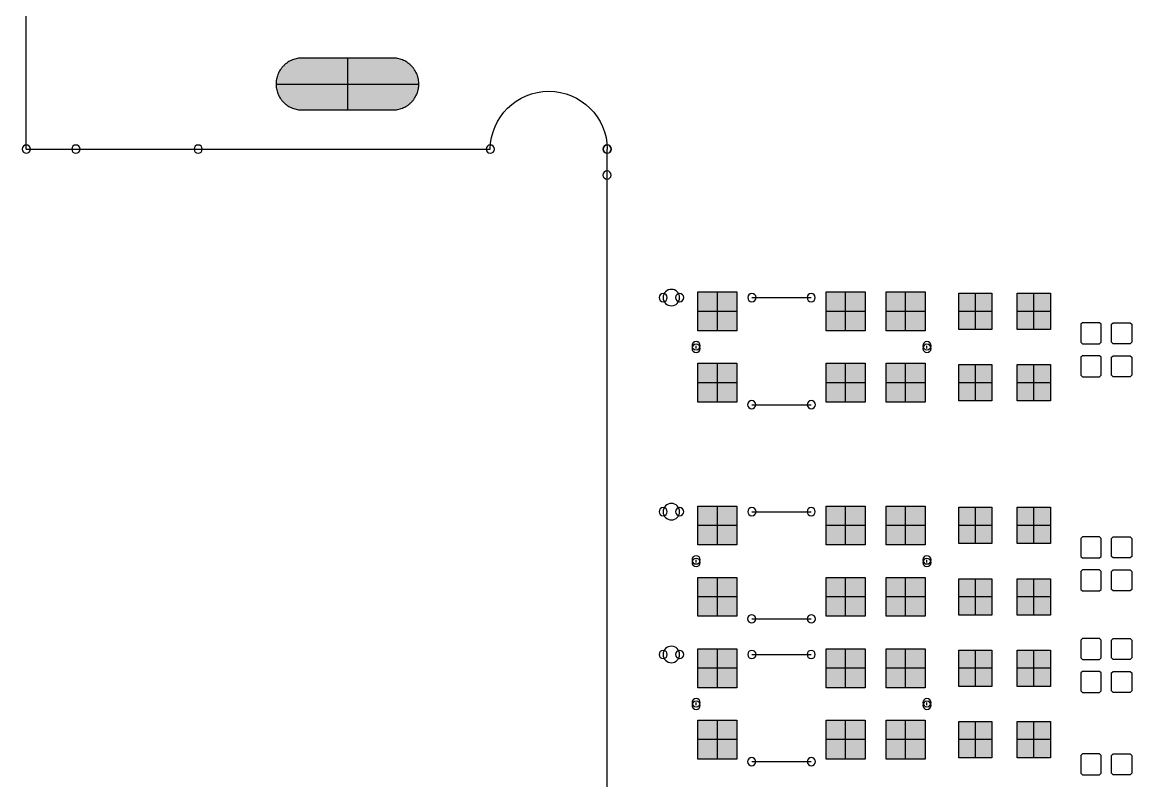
# Model space of a CAD drawing. Header units: millimetres. Extents: x -0.1 to 90.1, y -0.1 to 60.1.
# Drawn here: x -0.01 to 17.08, y 11.07 to 22.76 of the extents above; entities that cross this region are included whole.
import ezdxf

# ---------------------------------------------------------------- set-up
doc = ezdxf.new("R2010")
doc.units = ezdxf.units.MM
doc.layers.get('0').update_dxf_attribs({"color": 18, "true_color": 0x000000})
for name, color, linetype, true_color in [('Bottom Overlay', 54, 'Continuous', 0x999900), ('Bottom Paste', 16, 'Continuous', 0x7f0000), ('Mechanical 1', 6, 'Continuous', 0xff00ff), ('Pad Holes', 156, 'Continuous', 0x003f7f)]:
    doc.layers.add(name, color=color, linetype=linetype, true_color=true_color)

# ---------------------------------------------------------------- blocks, each defined once
blk = doc.blocks.new('FILTER_SMD_6P_L3_4_W1_6_SFI1206_601R201_B_205')
at = {"layer": 'Bottom Paste', "true_color": 0x7f0000}
for points in [[(-1.75, 0.85), (-1.15, 0.85), (-1.15, 0.25), (-1.75, 0.25)], [(0.225, 0.85), (0.825, 0.85), (0.825, 0.25), (0.225, 0.25)], [(1.15, 0.85), (1.75, 0.85), (1.75, 0.25), (1.15, 0.25)], [(-1.75, -0.25), (-1.15, -0.25), (-1.15, -0.85), (-1.75, -0.85)], [(0.225, -0.25), (0.825, -0.25), (0.825, -0.85), (0.225, -0.85)], [(1.15, -0.25), (1.75, -0.25), (1.75, -0.85), (1.15, -0.85)]]:
    blk.add_hatch(color=16, dxfattribs=at).paths.add_polyline_path(points, flags=0)
at = {"layer": 'Bottom Overlay'}
for points in [[(-0.919, 0.762), (-0.006, 0.762)], [(-1.778, -0.021), (-1.778, 0.02)], [(1.778, -0.021), (1.778, 0.02)], [(-0.922, -0.889), (-0.003, -0.889)]]:
    blk.add_lwpolyline(points, dxfattribs=at)
for centre, radius, start, end in [((-2.159, 0.762), 0.127, 0, 180), ((-2.286, 0.762), 0.0635, 0, 180), ((-2.286, 0.762), 0.0635, 180, 0), ((-2.159, 0.762), 0.127, 180, 0), ((-2.032, 0.762), 0.0635, 0, 180), ((-2.032, 0.762), 0.0635, 180, 0), ((-0.919, 0.762), 0.0635, 0, 180), ((-0.919, 0.762), 0.0635, 180, 0), ((-0.006, 0.762), 0.0635, 0, 180), ((-0.006, 0.762), 0.0635, 180, 0), ((-1.778, 0.02), 0.0635, 0, 180), ((-1.778, -0.021), 0.0635, 0, 180), ((-1.778, 0.02), 0.0635, 180, 0), ((1.778, 0.02), 0.0635, 0, 180), ((1.778, -0.021), 0.0635, 0, 180), ((1.778, 0.02), 0.0635, 180, 0), ((-1.778, -0.021), 0.0635, 180, 0), ((1.778, -0.021), 0.0635, 180, 0), ((-0.922, -0.889), 0.0635, 0, 180), ((-0.003, -0.889), 0.0635, 0, 180), ((-0.922, -0.889), 0.0635, 180, 0), ((-0.003, -0.889), 0.0635, 180, 0)]:
    blk.add_arc(centre, radius, start, end, dxfattribs=at)
at = {"layer": 'Bottom Paste', "color": 16, "true_color": 0x7f0000}
for p, q in [((-1.45, 0.25), (-1.45, 0.85)), ((0.525, 0.25), (0.525, 0.85)), ((1.45, 0.25), (1.45, 0.85)), ((-1.15, 0.55), (-1.75, 0.55)), ((0.825, 0.55), (0.225, 0.55)), ((1.75, 0.55), (1.15, 0.55)), ((-1.45, -0.85), (-1.45, -0.25)), ((0.525, -0.85), (0.525, -0.25)), ((1.45, -0.85), (1.45, -0.25)), ((-1.15, -0.55), (-1.75, -0.55)), ((0.825, -0.55), (0.225, -0.55)), ((1.75, -0.55), (1.15, -0.55))]:
    blk.add_line(p, q, dxfattribs=at)
for points in [[(-1.75, 0.85), (-1.45, 0.85), (-1.15, 0.85)], [(-1.75, 0.25), (-1.75, 0.55), (-1.75, 0.85)], [(-1.15, 0.85), (-1.15, 0.55), (-1.15, 0.25)], [(0.225, 0.85), (0.525, 0.85), (0.825, 0.85)], [(0.225, 0.25), (0.225, 0.55), (0.225, 0.85)], [(0.825, 0.85), (0.825, 0.55), (0.825, 0.25)], [(1.15, 0.85), (1.45, 0.85), (1.75, 0.85)], [(1.15, 0.25), (1.15, 0.55), (1.15, 0.85)], [(1.75, 0.85), (1.75, 0.55), (1.75, 0.25)], [(-1.15, 0.25), (-1.45, 0.25), (-1.75, 0.25)], [(0.825, 0.25), (0.525, 0.25), (0.225, 0.25)], [(1.75, 0.25), (1.45, 0.25), (1.15, 0.25)], [(-1.75, -0.25), (-1.45, -0.25), (-1.15, -0.25)], [(-1.75, -0.85), (-1.75, -0.55), (-1.75, -0.25)], [(-1.15, -0.25), (-1.15, -0.55), (-1.15, -0.85)], [(0.225, -0.25), (0.525, -0.25), (0.825, -0.25)], [(0.225, -0.85), (0.225, -0.55), (0.225, -0.25)], [(0.825, -0.25), (0.825, -0.55), (0.825, -0.85)], [(1.15, -0.25), (1.45, -0.25), (1.75, -0.25)], [(1.15, -0.85), (1.15, -0.55), (1.15, -0.25)], [(1.75, -0.25), (1.75, -0.55), (1.75, -0.85)], [(-1.15, -0.85), (-1.45, -0.85), (-1.75, -0.85)], [(0.825, -0.85), (0.525, -0.85), (0.225, -0.85)], [(1.75, -0.85), (1.45, -0.85), (1.15, -0.85)]]:
    blk.add_open_spline(points, degree=2, dxfattribs=at)
blk = doc.blocks.new('C0402_B_173')
at = {"layer": 'Bottom Paste', "true_color": 0x7f0000}
for points in [[(-0.195, 0.28), (-0.195, -0.28), (-0.705, -0.28), (-0.705, 0.28)], [(0.705, 0.28), (0.705, -0.28), (0.195, -0.28), (0.195, 0.28)]]:
    blk.add_hatch(color=16, dxfattribs=at).paths.add_polyline_path(points, flags=0)
at = {"layer": 'Bottom Paste', "color": 16, "true_color": 0x7f0000}
for p, q in [((-0.45, 0.28), (-0.45, -0.28)), ((0.45, 0.28), (0.45, -0.28)), ((-0.705, 0), (-0.195, 0)), ((0.195, 0), (0.705, 0))]:
    blk.add_line(p, q, dxfattribs=at)
for points in [[(-0.705, -0.28), (-0.705, 0), (-0.705, 0.28)], [(-0.705, 0.28), (-0.45, 0.28), (-0.195, 0.28)], [(-0.195, 0.28), (-0.195, 0), (-0.195, -0.28)], [(0.195, -0.28), (0.195, 0), (0.195, 0.28)], [(0.195, 0.28), (0.45, 0.28), (0.705, 0.28)], [(0.705, 0.28), (0.705, 0), (0.705, -0.28)], [(-0.195, -0.28), (-0.45, -0.28), (-0.705, -0.28)], [(0.705, -0.28), (0.45, -0.28), (0.195, -0.28)]]:
    blk.add_open_spline(points, degree=2, dxfattribs=at)
blk = doc.blocks.new('C0402_B_172')
at = {"layer": 'Bottom Paste', "true_color": 0x7f0000}
for points in [[(-0.195, 0.28), (-0.195, -0.28), (-0.705, -0.28), (-0.705, 0.28)], [(0.705, 0.28), (0.705, -0.28), (0.195, -0.28), (0.195, 0.28)]]:
    blk.add_hatch(color=16, dxfattribs=at).paths.add_polyline_path(points, flags=0)
at = {"layer": 'Bottom Paste', "color": 16, "true_color": 0x7f0000}
for p, q in [((-0.45, 0.28), (-0.45, -0.28)), ((0.45, 0.28), (0.45, -0.28)), ((-0.705, 0), (-0.195, 0)), ((0.195, 0), (0.705, 0))]:
    blk.add_line(p, q, dxfattribs=at)
for points in [[(-0.705, -0.28), (-0.705, 0), (-0.705, 0.28)], [(-0.705, 0.28), (-0.45, 0.28), (-0.195, 0.28)], [(-0.195, 0.28), (-0.195, 0), (-0.195, -0.28)], [(0.195, -0.28), (0.195, 0), (0.195, 0.28)], [(0.195, 0.28), (0.45, 0.28), (0.705, 0.28)], [(0.705, 0.28), (0.705, 0), (0.705, -0.28)], [(-0.195, -0.28), (-0.45, -0.28), (-0.705, -0.28)], [(0.705, -0.28), (0.45, -0.28), (0.195, -0.28)]]:
    blk.add_open_spline(points, degree=2, dxfattribs=at)
blk = doc.blocks.new('C0402_B_171')
at = {"layer": 'Bottom Paste', "true_color": 0x7f0000}
for points in [[(-0.195, 0.28), (-0.195, -0.28), (-0.705, -0.28), (-0.705, 0.28)], [(0.705, 0.28), (0.705, -0.28), (0.195, -0.28), (0.195, 0.28)]]:
    blk.add_hatch(color=16, dxfattribs=at).paths.add_polyline_path(points, flags=0)
at = {"layer": 'Bottom Paste', "color": 16, "true_color": 0x7f0000}
for p, q in [((-0.45, 0.28), (-0.45, -0.28)), ((0.45, 0.28), (0.45, -0.28)), ((-0.705, 0), (-0.195, 0)), ((0.195, 0), (0.705, 0))]:
    blk.add_line(p, q, dxfattribs=at)
for points in [[(-0.705, -0.28), (-0.705, 0), (-0.705, 0.28)], [(-0.705, 0.28), (-0.45, 0.28), (-0.195, 0.28)], [(-0.195, 0.28), (-0.195, 0), (-0.195, -0.28)], [(0.195, -0.28), (0.195, 0), (0.195, 0.28)], [(0.195, 0.28), (0.45, 0.28), (0.705, 0.28)], [(0.705, 0.28), (0.705, 0), (0.705, -0.28)], [(-0.195, -0.28), (-0.45, -0.28), (-0.705, -0.28)], [(0.705, -0.28), (0.45, -0.28), (0.195, -0.28)]]:
    blk.add_open_spline(points, degree=2, dxfattribs=at)
blk = doc.blocks.new('C0402_B_170')
at = {"layer": 'Bottom Paste', "true_color": 0x7f0000}
for points in [[(-0.195, 0.28), (-0.195, -0.28), (-0.705, -0.28), (-0.705, 0.28)], [(0.705, 0.28), (0.705, -0.28), (0.195, -0.28), (0.195, 0.28)]]:
    blk.add_hatch(color=16, dxfattribs=at).paths.add_polyline_path(points, flags=0)
at = {"layer": 'Bottom Paste', "color": 16, "true_color": 0x7f0000}
for p, q in [((-0.45, 0.28), (-0.45, -0.28)), ((0.45, 0.28), (0.45, -0.28)), ((-0.705, 0), (-0.195, 0)), ((0.195, 0), (0.705, 0))]:
    blk.add_line(p, q, dxfattribs=at)
for points in [[(-0.705, -0.28), (-0.705, 0), (-0.705, 0.28)], [(-0.705, 0.28), (-0.45, 0.28), (-0.195, 0.28)], [(-0.195, 0.28), (-0.195, 0), (-0.195, -0.28)], [(0.195, -0.28), (0.195, 0), (0.195, 0.28)], [(0.195, 0.28), (0.45, 0.28), (0.705, 0.28)], [(0.705, 0.28), (0.705, 0), (0.705, -0.28)], [(-0.195, -0.28), (-0.45, -0.28), (-0.705, -0.28)], [(0.705, -0.28), (0.45, -0.28), (0.195, -0.28)]]:
    blk.add_open_spline(points, degree=2, dxfattribs=at)
blk = doc.blocks.new('C0402_B_169')
at = {"layer": 'Bottom Paste', "true_color": 0x7f0000}
for points in [[(-0.195, 0.28), (-0.195, -0.28), (-0.705, -0.28), (-0.705, 0.28)], [(0.705, 0.28), (0.705, -0.28), (0.195, -0.28), (0.195, 0.28)]]:
    blk.add_hatch(color=16, dxfattribs=at).paths.add_polyline_path(points, flags=0)
at = {"layer": 'Bottom Paste', "color": 16, "true_color": 0x7f0000}
for p, q in [((-0.45, 0.28), (-0.45, -0.28)), ((0.45, 0.28), (0.45, -0.28)), ((-0.705, 0), (-0.195, 0)), ((0.195, 0), (0.705, 0))]:
    blk.add_line(p, q, dxfattribs=at)
for points in [[(-0.705, -0.28), (-0.705, 0), (-0.705, 0.28)], [(-0.705, 0.28), (-0.45, 0.28), (-0.195, 0.28)], [(-0.195, 0.28), (-0.195, 0), (-0.195, -0.28)], [(0.195, -0.28), (0.195, 0), (0.195, 0.28)], [(0.195, 0.28), (0.45, 0.28), (0.705, 0.28)], [(0.705, 0.28), (0.705, 0), (0.705, -0.28)], [(-0.195, -0.28), (-0.45, -0.28), (-0.705, -0.28)], [(0.705, -0.28), (0.45, -0.28), (0.195, -0.28)]]:
    blk.add_open_spline(points, degree=2, dxfattribs=at)
blk = doc.blocks.new('C0402_B_167')
at = {"layer": 'Bottom Paste', "true_color": 0x7f0000}
for points in [[(-0.195, 0.28), (-0.195, -0.28), (-0.705, -0.28), (-0.705, 0.28)], [(0.705, 0.28), (0.705, -0.28), (0.195, -0.28), (0.195, 0.28)]]:
    blk.add_hatch(color=16, dxfattribs=at).paths.add_polyline_path(points, flags=0)
at = {"layer": 'Bottom Paste', "color": 16, "true_color": 0x7f0000}
for p, q in [((-0.45, 0.28), (-0.45, -0.28)), ((0.45, 0.28), (0.45, -0.28)), ((-0.705, 0), (-0.195, 0)), ((0.195, 0), (0.705, 0))]:
    blk.add_line(p, q, dxfattribs=at)
for points in [[(-0.705, -0.28), (-0.705, 0), (-0.705, 0.28)], [(-0.705, 0.28), (-0.45, 0.28), (-0.195, 0.28)], [(-0.195, 0.28), (-0.195, 0), (-0.195, -0.28)], [(0.195, -0.28), (0.195, 0), (0.195, 0.28)], [(0.195, 0.28), (0.45, 0.28), (0.705, 0.28)], [(0.705, 0.28), (0.705, 0), (0.705, -0.28)], [(-0.195, -0.28), (-0.45, -0.28), (-0.705, -0.28)], [(0.705, -0.28), (0.45, -0.28), (0.195, -0.28)]]:
    blk.add_open_spline(points, degree=2, dxfattribs=at)
blk = doc.blocks.new('FILTER_SMD_6P_L3_4_W1_6_SFI1206_601R201_B_163')
at = {"layer": 'Bottom Paste', "true_color": 0x7f0000}
for points in [[(-1.75, 0.85), (-1.15, 0.85), (-1.15, 0.25), (-1.75, 0.25)], [(0.225, 0.85), (0.825, 0.85), (0.825, 0.25), (0.225, 0.25)], [(1.15, 0.85), (1.75, 0.85), (1.75, 0.25), (1.15, 0.25)], [(-1.75, -0.25), (-1.15, -0.25), (-1.15, -0.85), (-1.75, -0.85)], [(0.225, -0.25), (0.825, -0.25), (0.825, -0.85), (0.225, -0.85)], [(1.15, -0.25), (1.75, -0.25), (1.75, -0.85), (1.15, -0.85)]]:
    blk.add_hatch(color=16, dxfattribs=at).paths.add_polyline_path(points, flags=0)
at = {"layer": 'Bottom Overlay'}
for points in [[(-0.919, 0.762), (-0.006, 0.762)], [(-1.778, -0.021), (-1.778, 0.02)], [(1.778, -0.021), (1.778, 0.02)], [(-0.922, -0.889), (-0.003, -0.889)]]:
    blk.add_lwpolyline(points, dxfattribs=at)
for centre, radius, start, end in [((-2.159, 0.762), 0.127, 0, 180), ((-2.286, 0.762), 0.0635, 0, 180), ((-2.286, 0.762), 0.0635, 180, 0), ((-2.159, 0.762), 0.127, 180, 0), ((-2.032, 0.762), 0.0635, 0, 180), ((-2.032, 0.762), 0.0635, 180, 0), ((-0.919, 0.762), 0.0635, 0, 180), ((-0.919, 0.762), 0.0635, 180, 0), ((-0.006, 0.762), 0.0635, 0, 180), ((-0.006, 0.762), 0.0635, 180, 0), ((-1.778, 0.02), 0.0635, 0, 180), ((-1.778, -0.021), 0.0635, 0, 180), ((-1.778, 0.02), 0.0635, 180, 0), ((1.778, 0.02), 0.0635, 0, 180), ((1.778, -0.021), 0.0635, 0, 180), ((1.778, 0.02), 0.0635, 180, 0), ((-1.778, -0.021), 0.0635, 180, 0), ((1.778, -0.021), 0.0635, 180, 0), ((-0.922, -0.889), 0.0635, 0, 180), ((-0.003, -0.889), 0.0635, 0, 180), ((-0.922, -0.889), 0.0635, 180, 0), ((-0.003, -0.889), 0.0635, 180, 0)]:
    blk.add_arc(centre, radius, start, end, dxfattribs=at)
at = {"layer": 'Bottom Paste', "color": 16, "true_color": 0x7f0000}
for p, q in [((-1.45, 0.25), (-1.45, 0.85)), ((0.525, 0.25), (0.525, 0.85)), ((1.45, 0.25), (1.45, 0.85)), ((-1.15, 0.55), (-1.75, 0.55)), ((0.825, 0.55), (0.225, 0.55)), ((1.75, 0.55), (1.15, 0.55)), ((-1.45, -0.85), (-1.45, -0.25)), ((0.525, -0.85), (0.525, -0.25)), ((1.45, -0.85), (1.45, -0.25)), ((-1.15, -0.55), (-1.75, -0.55)), ((0.825, -0.55), (0.225, -0.55)), ((1.75, -0.55), (1.15, -0.55))]:
    blk.add_line(p, q, dxfattribs=at)
for points in [[(-1.75, 0.85), (-1.45, 0.85), (-1.15, 0.85)], [(-1.75, 0.25), (-1.75, 0.55), (-1.75, 0.85)], [(-1.15, 0.85), (-1.15, 0.55), (-1.15, 0.25)], [(0.225, 0.85), (0.525, 0.85), (0.825, 0.85)], [(0.225, 0.25), (0.225, 0.55), (0.225, 0.85)], [(0.825, 0.85), (0.825, 0.55), (0.825, 0.25)], [(1.15, 0.85), (1.45, 0.85), (1.75, 0.85)], [(1.15, 0.25), (1.15, 0.55), (1.15, 0.85)], [(1.75, 0.85), (1.75, 0.55), (1.75, 0.25)], [(-1.15, 0.25), (-1.45, 0.25), (-1.75, 0.25)], [(0.825, 0.25), (0.525, 0.25), (0.225, 0.25)], [(1.75, 0.25), (1.45, 0.25), (1.15, 0.25)], [(-1.75, -0.25), (-1.45, -0.25), (-1.15, -0.25)], [(-1.75, -0.85), (-1.75, -0.55), (-1.75, -0.25)], [(-1.15, -0.25), (-1.15, -0.55), (-1.15, -0.85)], [(0.225, -0.25), (0.525, -0.25), (0.825, -0.25)], [(0.225, -0.85), (0.225, -0.55), (0.225, -0.25)], [(0.825, -0.25), (0.825, -0.55), (0.825, -0.85)], [(1.15, -0.25), (1.45, -0.25), (1.75, -0.25)], [(1.15, -0.85), (1.15, -0.55), (1.15, -0.25)], [(1.75, -0.25), (1.75, -0.55), (1.75, -0.85)], [(-1.15, -0.85), (-1.45, -0.85), (-1.75, -0.85)], [(0.825, -0.85), (0.525, -0.85), (0.225, -0.85)], [(1.75, -0.85), (1.45, -0.85), (1.15, -0.85)]]:
    blk.add_open_spline(points, degree=2, dxfattribs=at)
blk = doc.blocks.new('FILTER_SMD_6P_L3_4_W1_6_SFI1206_601R201_B_162')
at = {"layer": 'Bottom Paste', "true_color": 0x7f0000}
for points in [[(-1.75, 0.85), (-1.15, 0.85), (-1.15, 0.25), (-1.75, 0.25)], [(0.225, 0.85), (0.825, 0.85), (0.825, 0.25), (0.225, 0.25)], [(1.15, 0.85), (1.75, 0.85), (1.75, 0.25), (1.15, 0.25)], [(-1.75, -0.25), (-1.15, -0.25), (-1.15, -0.85), (-1.75, -0.85)], [(0.225, -0.25), (0.825, -0.25), (0.825, -0.85), (0.225, -0.85)], [(1.15, -0.25), (1.75, -0.25), (1.75, -0.85), (1.15, -0.85)]]:
    blk.add_hatch(color=16, dxfattribs=at).paths.add_polyline_path(points, flags=0)
at = {"layer": 'Bottom Overlay'}
for points in [[(-0.919, 0.762), (-0.006, 0.762)], [(-1.778, -0.021), (-1.778, 0.02)], [(1.778, -0.021), (1.778, 0.02)], [(-0.922, -0.889), (-0.003, -0.889)]]:
    blk.add_lwpolyline(points, dxfattribs=at)
for centre, radius, start, end in [((-2.159, 0.762), 0.127, 0, 180), ((-2.286, 0.762), 0.0635, 0, 180), ((-2.286, 0.762), 0.0635, 180, 0), ((-2.159, 0.762), 0.127, 180, 0), ((-2.032, 0.762), 0.0635, 0, 180), ((-2.032, 0.762), 0.0635, 180, 0), ((-0.919, 0.762), 0.0635, 0, 180), ((-0.919, 0.762), 0.0635, 180, 0), ((-0.006, 0.762), 0.0635, 0, 180), ((-0.006, 0.762), 0.0635, 180, 0), ((-1.778, 0.02), 0.0635, 0, 180), ((-1.778, -0.021), 0.0635, 0, 180), ((-1.778, 0.02), 0.0635, 180, 0), ((1.778, 0.02), 0.0635, 0, 180), ((1.778, -0.021), 0.0635, 0, 180), ((1.778, 0.02), 0.0635, 180, 0), ((-1.778, -0.021), 0.0635, 180, 0), ((1.778, -0.021), 0.0635, 180, 0), ((-0.922, -0.889), 0.0635, 0, 180), ((-0.003, -0.889), 0.0635, 0, 180), ((-0.922, -0.889), 0.0635, 180, 0), ((-0.003, -0.889), 0.0635, 180, 0)]:
    blk.add_arc(centre, radius, start, end, dxfattribs=at)
at = {"layer": 'Bottom Paste', "color": 16, "true_color": 0x7f0000}
for p, q in [((-1.45, 0.25), (-1.45, 0.85)), ((0.525, 0.25), (0.525, 0.85)), ((1.45, 0.25), (1.45, 0.85)), ((-1.15, 0.55), (-1.75, 0.55)), ((0.825, 0.55), (0.225, 0.55)), ((1.75, 0.55), (1.15, 0.55)), ((-1.45, -0.85), (-1.45, -0.25)), ((0.525, -0.85), (0.525, -0.25)), ((1.45, -0.85), (1.45, -0.25)), ((-1.15, -0.55), (-1.75, -0.55)), ((0.825, -0.55), (0.225, -0.55)), ((1.75, -0.55), (1.15, -0.55))]:
    blk.add_line(p, q, dxfattribs=at)
for points in [[(-1.75, 0.85), (-1.45, 0.85), (-1.15, 0.85)], [(-1.75, 0.25), (-1.75, 0.55), (-1.75, 0.85)], [(-1.15, 0.85), (-1.15, 0.55), (-1.15, 0.25)], [(0.225, 0.85), (0.525, 0.85), (0.825, 0.85)], [(0.225, 0.25), (0.225, 0.55), (0.225, 0.85)], [(0.825, 0.85), (0.825, 0.55), (0.825, 0.25)], [(1.15, 0.85), (1.45, 0.85), (1.75, 0.85)], [(1.15, 0.25), (1.15, 0.55), (1.15, 0.85)], [(1.75, 0.85), (1.75, 0.55), (1.75, 0.25)], [(-1.15, 0.25), (-1.45, 0.25), (-1.75, 0.25)], [(0.825, 0.25), (0.525, 0.25), (0.225, 0.25)], [(1.75, 0.25), (1.45, 0.25), (1.15, 0.25)], [(-1.75, -0.25), (-1.45, -0.25), (-1.15, -0.25)], [(-1.75, -0.85), (-1.75, -0.55), (-1.75, -0.25)], [(-1.15, -0.25), (-1.15, -0.55), (-1.15, -0.85)], [(0.225, -0.25), (0.525, -0.25), (0.825, -0.25)], [(0.225, -0.85), (0.225, -0.55), (0.225, -0.25)], [(0.825, -0.25), (0.825, -0.55), (0.825, -0.85)], [(1.15, -0.25), (1.45, -0.25), (1.75, -0.25)], [(1.15, -0.85), (1.15, -0.55), (1.15, -0.25)], [(1.75, -0.25), (1.75, -0.55), (1.75, -0.85)], [(-1.15, -0.85), (-1.45, -0.85), (-1.75, -0.85)], [(0.825, -0.85), (0.525, -0.85), (0.225, -0.85)], [(1.75, -0.85), (1.45, -0.85), (1.15, -0.85)]]:
    blk.add_open_spline(points, degree=2, dxfattribs=at)
blk = doc.blocks.new('R0201_B_160')
at = {"layer": 'Bottom Paste'}
for p, q in [((-0.393, 0.138), (-0.369, 0.162)), ((-0.393, -0.138), (-0.393, 0.138)), ((-0.369, 0.162), (-0.105, 0.162)), ((-0.105, 0.162), (-0.081, 0.138)), ((-0.081, 0.138), (-0.081, -0.138)), ((0.105, 0.162), (0.081, 0.138)), ((0.081, 0.138), (0.081, -0.138)), ((0.369, 0.162), (0.105, 0.162)), ((0.393, 0.138), (0.369, 0.162)), ((0.393, -0.138), (0.393, 0.138)), ((-0.369, -0.162), (-0.393, -0.138)), ((-0.105, -0.162), (-0.369, -0.162)), ((-0.081, -0.138), (-0.105, -0.162)), ((0.081, -0.138), (0.105, -0.162)), ((0.105, -0.162), (0.369, -0.162)), ((0.369, -0.162), (0.393, -0.138))]:
    blk.add_line(p, q, dxfattribs=at)
blk = doc.blocks.new('R0201_B_159')
at = {"layer": 'Bottom Paste'}
for p, q in [((-0.393, 0.138), (-0.369, 0.162)), ((-0.393, -0.138), (-0.393, 0.138)), ((-0.369, 0.162), (-0.105, 0.162)), ((-0.105, 0.162), (-0.081, 0.138)), ((-0.081, 0.138), (-0.081, -0.138)), ((0.105, 0.162), (0.081, 0.138)), ((0.081, 0.138), (0.081, -0.138)), ((0.369, 0.162), (0.105, 0.162)), ((0.393, 0.138), (0.369, 0.162)), ((0.393, -0.138), (0.393, 0.138)), ((-0.369, -0.162), (-0.393, -0.138)), ((-0.105, -0.162), (-0.369, -0.162)), ((-0.081, -0.138), (-0.105, -0.162)), ((0.081, -0.138), (0.105, -0.162)), ((0.105, -0.162), (0.369, -0.162)), ((0.369, -0.162), (0.393, -0.138))]:
    blk.add_line(p, q, dxfattribs=at)
blk = doc.blocks.new('R0201_B_158')
at = {"layer": 'Bottom Paste'}
for p, q in [((-0.393, 0.138), (-0.369, 0.162)), ((-0.393, -0.138), (-0.393, 0.138)), ((-0.369, 0.162), (-0.105, 0.162)), ((-0.105, 0.162), (-0.081, 0.138)), ((-0.081, 0.138), (-0.081, -0.138)), ((0.105, 0.162), (0.081, 0.138)), ((0.081, 0.138), (0.081, -0.138)), ((0.369, 0.162), (0.105, 0.162)), ((0.393, 0.138), (0.369, 0.162)), ((0.393, -0.138), (0.393, 0.138)), ((-0.369, -0.162), (-0.393, -0.138)), ((-0.105, -0.162), (-0.369, -0.162)), ((-0.081, -0.138), (-0.105, -0.162)), ((0.081, -0.138), (0.105, -0.162)), ((0.105, -0.162), (0.369, -0.162)), ((0.369, -0.162), (0.393, -0.138))]:
    blk.add_line(p, q, dxfattribs=at)
blk = doc.blocks.new('R0201_B_157')
at = {"layer": 'Bottom Paste'}
for p, q in [((-0.393, 0.138), (-0.369, 0.162)), ((-0.393, -0.138), (-0.393, 0.138)), ((-0.369, 0.162), (-0.105, 0.162)), ((-0.105, 0.162), (-0.081, 0.138)), ((-0.081, 0.138), (-0.081, -0.138)), ((0.105, 0.162), (0.081, 0.138)), ((0.081, 0.138), (0.081, -0.138)), ((0.369, 0.162), (0.105, 0.162)), ((0.393, 0.138), (0.369, 0.162)), ((0.393, -0.138), (0.393, 0.138)), ((-0.369, -0.162), (-0.393, -0.138)), ((-0.105, -0.162), (-0.369, -0.162)), ((-0.081, -0.138), (-0.105, -0.162)), ((0.081, -0.138), (0.105, -0.162)), ((0.105, -0.162), (0.369, -0.162)), ((0.369, -0.162), (0.393, -0.138))]:
    blk.add_line(p, q, dxfattribs=at)
blk = doc.blocks.new('R0201_B_156')
at = {"layer": 'Bottom Paste'}
for p, q in [((-0.393, 0.138), (-0.369, 0.162)), ((-0.393, -0.138), (-0.393, 0.138)), ((-0.369, 0.162), (-0.105, 0.162)), ((-0.105, 0.162), (-0.081, 0.138)), ((-0.081, 0.138), (-0.081, -0.138)), ((0.105, 0.162), (0.081, 0.138)), ((0.081, 0.138), (0.081, -0.138)), ((0.369, 0.162), (0.105, 0.162)), ((0.393, 0.138), (0.369, 0.162)), ((0.393, -0.138), (0.393, 0.138)), ((-0.369, -0.162), (-0.393, -0.138)), ((-0.105, -0.162), (-0.369, -0.162)), ((-0.081, -0.138), (-0.105, -0.162)), ((0.081, -0.138), (0.105, -0.162)), ((0.105, -0.162), (0.369, -0.162)), ((0.369, -0.162), (0.393, -0.138))]:
    blk.add_line(p, q, dxfattribs=at)
blk = doc.blocks.new('R0201_B_154')
at = {"layer": 'Bottom Paste'}
for p, q in [((-0.393, 0.138), (-0.369, 0.162)), ((-0.393, -0.138), (-0.393, 0.138)), ((-0.369, 0.162), (-0.105, 0.162)), ((-0.105, 0.162), (-0.081, 0.138)), ((-0.081, 0.138), (-0.081, -0.138)), ((0.105, 0.162), (0.081, 0.138)), ((0.081, 0.138), (0.081, -0.138)), ((0.369, 0.162), (0.105, 0.162)), ((0.393, 0.138), (0.369, 0.162)), ((0.393, -0.138), (0.393, 0.138)), ((-0.369, -0.162), (-0.393, -0.138)), ((-0.105, -0.162), (-0.369, -0.162)), ((-0.081, -0.138), (-0.105, -0.162)), ((0.081, -0.138), (0.105, -0.162)), ((0.105, -0.162), (0.369, -0.162)), ((0.369, -0.162), (0.393, -0.138))]:
    blk.add_line(p, q, dxfattribs=at)
blk = doc.blocks.new('R0201_B_153')
at = {"layer": 'Bottom Paste'}
for p, q in [((-0.393, 0.138), (-0.369, 0.162)), ((-0.393, -0.138), (-0.393, 0.138)), ((-0.369, 0.162), (-0.105, 0.162)), ((-0.105, 0.162), (-0.081, 0.138)), ((-0.081, 0.138), (-0.081, -0.138)), ((0.105, 0.162), (0.081, 0.138)), ((0.081, 0.138), (0.081, -0.138)), ((0.369, 0.162), (0.105, 0.162)), ((0.393, 0.138), (0.369, 0.162)), ((0.393, -0.138), (0.393, 0.138)), ((-0.369, -0.162), (-0.393, -0.138)), ((-0.105, -0.162), (-0.369, -0.162)), ((-0.081, -0.138), (-0.105, -0.162)), ((0.081, -0.138), (0.105, -0.162)), ((0.105, -0.162), (0.369, -0.162)), ((0.369, -0.162), (0.393, -0.138))]:
    blk.add_line(p, q, dxfattribs=at)
blk = doc.blocks.new('RJ45_TH_FC_CB4_2YGSMTNL_95')
at = {"layer": 'Pad Holes', "true_color": 0x000000}
for points in [[(-8.44, 3.447), (-8.44, 3.434), (-8.439, 3.42), (-8.438, 3.406), (-8.436, 3.392), (-8.434, 3.379), (-8.431, 3.365), (-8.428, 3.352), (-8.425, 3.338), (-8.421, 3.325), (-8.416, 3.312), (-8.412, 3.299), (-8.406, 3.286), (-8.4, 3.274), (-8.394, 3.262), (-8.388, 3.249), (-8.381, 3.238), (-8.373, 3.226), (-8.365, 3.215), (-8.357, 3.203), (-8.348, 3.193), (-8.339, 3.182), (-8.33, 3.172), (-8.32, 3.162), (-8.31, 3.153), (-8.3, 3.144), (-8.289, 3.135), (-8.278, 3.126), (-8.267, 3.118), (-8.256, 3.111), (-8.244, 3.103), (-8.232, 3.097), (-8.22, 3.09), (-8.207, 3.084), (-8.195, 3.079), (-8.182, 3.073), (-8.169, 3.069), (-8.156, 3.065), (-8.142, 3.061), (-8.129, 3.057), (-8.115, 3.055), (-8.102, 3.052), (-8.088, 3.05), (-8.074, 3.049), (-8.061, 3.048), (-8.047, 3.048), (-8.033, 3.048), (-8.019, 3.048), (-8.006, 3.049), (-7.992, 3.05), (-7.978, 3.052), (-7.965, 3.055), (-7.951, 3.057), (-7.938, 3.061), (-7.924, 3.065), (-7.911, 3.069), (-7.898, 3.073), (-7.885, 3.079), (-7.873, 3.084), (-7.86, 3.09), (-7.848, 3.097), (-7.836, 3.103), (-7.824, 3.111), (-7.813, 3.118), (-7.802, 3.126), (-7.791, 3.135), (-7.78, 3.144), (-7.77, 3.153), (-7.76, 3.162), (-7.75, 3.172), (-7.741, 3.182), (-7.732, 3.193), (-7.723, 3.203), (-7.715, 3.215), (-7.707, 3.226), (-7.699, 3.238), (-7.692, 3.249), (-7.686, 3.262), (-7.68, 3.274), (-7.674, 3.286), (-7.668, 3.299), (-7.664, 3.312), (-7.659, 3.325), (-7.655, 3.338), (-7.652, 3.352), (-7.649, 3.365), (-7.646, 3.379), (-7.644, 3.392), (-7.642, 3.406), (-7.641, 3.42), (-7.64, 3.434), (-7.64, 3.447), (-7.64, 4.847), (-7.64, 4.861), (-7.641, 4.875), (-7.642, 4.889), (-7.644, 4.903), (-7.646, 4.916), (-7.649, 4.93), (-7.652, 4.943), (-7.655, 4.957), (-7.659, 4.97), (-7.664, 4.983), (-7.668, 4.996), (-7.674, 5.008), (-7.68, 5.021), (-7.686, 5.033), (-7.692, 5.045), (-7.699, 5.057), (-7.707, 5.069), (-7.715, 5.08), (-7.723, 5.091), (-7.732, 5.102), (-7.741, 5.113), (-7.75, 5.123), (-7.76, 5.133), (-7.77, 5.142), (-7.78, 5.151), (-7.791, 5.16), (-7.802, 5.169), (-7.813, 5.177), (-7.824, 5.184), (-7.836, 5.192), (-7.848, 5.198), (-7.86, 5.205), (-7.873, 5.211), (-7.885, 5.216), (-7.898, 5.221), (-7.911, 5.226), (-7.924, 5.23), (-7.938, 5.234), (-7.951, 5.237), (-7.965, 5.24), (-7.978, 5.243), (-7.992, 5.245), (-8.006, 5.246), (-8.019, 5.247), (-8.033, 5.247), (-8.047, 5.247), (-8.061, 5.247), (-8.074, 5.246), (-8.088, 5.245), (-8.102, 5.243), (-8.115, 5.24), (-8.129, 5.237), (-8.142, 5.234), (-8.156, 5.23), (-8.169, 5.226), (-8.182, 5.221), (-8.195, 5.216), (-8.207, 5.211), (-8.22, 5.205), (-8.232, 5.198), (-8.244, 5.192), (-8.256, 5.184), (-8.267, 5.177), (-8.278, 5.169), (-8.289, 5.16), (-8.3, 5.151), (-8.31, 5.142), (-8.32, 5.133), (-8.33, 5.123), (-8.339, 5.113), (-8.348, 5.102), (-8.357, 5.091), (-8.365, 5.08), (-8.373, 5.069), (-8.381, 5.057), (-8.388, 5.045), (-8.394, 5.033), (-8.4, 5.021), (-8.406, 5.008), (-8.412, 4.996), (-8.416, 4.983), (-8.421, 4.97), (-8.425, 4.957), (-8.428, 4.943), (-8.431, 4.93), (-8.434, 4.916), (-8.436, 4.903), (-8.438, 4.889), (-8.439, 4.875), (-8.44, 4.861), (-8.44, 4.847)], [(7.64, 3.447), (7.64, 3.434), (7.641, 3.42), (7.642, 3.406), (7.644, 3.392), (7.646, 3.379), (7.649, 3.365), (7.652, 3.352), (7.655, 3.338), (7.659, 3.325), (7.664, 3.312), (7.668, 3.299), (7.674, 3.286), (7.68, 3.274), (7.686, 3.262), (7.692, 3.249), (7.699, 3.238), (7.707, 3.226), (7.715, 3.215), (7.723, 3.203), (7.732, 3.193), (7.741, 3.182), (7.75, 3.172), (7.76, 3.162), (7.77, 3.153), (7.78, 3.144), (7.791, 3.135), (7.802, 3.126), (7.813, 3.118), (7.824, 3.111), (7.836, 3.103), (7.848, 3.097), (7.86, 3.09), (7.873, 3.084), (7.885, 3.079), (7.898, 3.073), (7.911, 3.069), (7.924, 3.065), (7.938, 3.061), (7.951, 3.057), (7.965, 3.055), (7.978, 3.052), (7.992, 3.05), (8.006, 3.049), (8.019, 3.048), (8.033, 3.048), (8.047, 3.048), (8.061, 3.048), (8.074, 3.049), (8.088, 3.05), (8.102, 3.052), (8.115, 3.055), (8.129, 3.057), (8.142, 3.061), (8.156, 3.065), (8.169, 3.069), (8.182, 3.073), (8.195, 3.079), (8.207, 3.084), (8.22, 3.09), (8.232, 3.097), (8.244, 3.103), (8.256, 3.111), (8.267, 3.118), (8.278, 3.126), (8.289, 3.135), (8.3, 3.144), (8.31, 3.153), (8.32, 3.162), (8.33, 3.172), (8.339, 3.182), (8.348, 3.193), (8.357, 3.203), (8.365, 3.215), (8.373, 3.226), (8.381, 3.238), (8.388, 3.249), (8.394, 3.262), (8.4, 3.274), (8.406, 3.286), (8.412, 3.299), (8.416, 3.312), (8.421, 3.325), (8.425, 3.338), (8.428, 3.352), (8.431, 3.365), (8.434, 3.379), (8.436, 3.392), (8.438, 3.406), (8.439, 3.42), (8.44, 3.434), (8.44, 3.447), (8.44, 4.847), (8.44, 4.861), (8.439, 4.875), (8.438, 4.889), (8.436, 4.903), (8.434, 4.916), (8.431, 4.93), (8.428, 4.943), (8.425, 4.957), (8.421, 4.97), (8.416, 4.983), (8.412, 4.996), (8.406, 5.008), (8.4, 5.021), (8.394, 5.033), (8.388, 5.045), (8.381, 5.057), (8.373, 5.069), (8.365, 5.08), (8.357, 5.091), (8.348, 5.102), (8.339, 5.113), (8.33, 5.123), (8.32, 5.133), (8.31, 5.142), (8.3, 5.151), (8.289, 5.16), (8.278, 5.169), (8.267, 5.177), (8.256, 5.184), (8.244, 5.192), (8.232, 5.198), (8.22, 5.205), (8.207, 5.211), (8.195, 5.216), (8.182, 5.221), (8.169, 5.226), (8.156, 5.23), (8.142, 5.234), (8.129, 5.237), (8.115, 5.24), (8.102, 5.243), (8.088, 5.245), (8.074, 5.246), (8.061, 5.247), (8.047, 5.247), (8.033, 5.247), (8.019, 5.247), (8.006, 5.246), (7.992, 5.245), (7.978, 5.243), (7.965, 5.24), (7.951, 5.237), (7.938, 5.234), (7.924, 5.23), (7.911, 5.226), (7.898, 5.221), (7.885, 5.216), (7.873, 5.211), (7.86, 5.205), (7.848, 5.198), (7.836, 5.192), (7.824, 5.184), (7.813, 5.177), (7.802, 5.169), (7.791, 5.16), (7.78, 5.151), (7.77, 5.142), (7.76, 5.133), (7.75, 5.123), (7.741, 5.113), (7.732, 5.102), (7.723, 5.091), (7.715, 5.08), (7.707, 5.069), (7.699, 5.057), (7.692, 5.045), (7.686, 5.033), (7.68, 5.021), (7.674, 5.008), (7.668, 4.996), (7.664, 4.983), (7.659, 4.97), (7.655, 4.957), (7.652, 4.943), (7.649, 4.93), (7.646, 4.916), (7.644, 4.903), (7.642, 4.889), (7.641, 4.875), (7.64, 4.861), (7.64, 4.847)]]:
    blk.add_hatch(color=18, dxfattribs=at).paths.add_polyline_path(points, flags=0)
at = {"layer": 'Pad Holes', "color": 18, "true_color": 0x000000}
for p, q in [((-8.04, 5.247), (-8.04, 3.047)), ((8.04, 5.247), (8.04, 3.047)), ((-7.64, 4.147), (-8.44, 4.147)), ((8.44, 4.147), (7.64, 4.147))]:
    blk.add_line(p, q, dxfattribs=at)
for points in [[(-7.64, 4.847), (-7.64, 5.247), (-8.04, 5.247), (-8.44, 5.247), (-8.44, 4.847)], [(8.44, 4.847), (8.44, 5.247), (8.04, 5.247), (7.64, 5.247), (7.64, 4.847)], [(-8.44, 3.447), (-8.44, 3.047), (-8.04, 3.047), (-7.64, 3.047), (-7.64, 3.447)], [(7.64, 3.447), (7.64, 3.047), (8.04, 3.047), (8.44, 3.047), (8.44, 3.447)]]:
    blk.add_rational_spline(points, [1, 0.707106781187, 1, 0.707106781187, 1], degree=2, knots=[0, 0, 0, 0.628317, 0.628317, 1.256635, 1.256635, 1.256635], dxfattribs=at)
for points in [[(-8.44, 4.847), (-8.44, 4.147), (-8.44, 3.447)], [(-7.64, 3.447), (-7.64, 4.147), (-7.64, 4.847)], [(7.64, 4.847), (7.64, 4.147), (7.64, 3.447)], [(8.44, 3.447), (8.44, 4.147), (8.44, 4.847)]]:
    blk.add_open_spline(points, degree=2, dxfattribs=at)

msp = doc.modelspace()

# ---------------------------------------------------------------- linework, layer by layer
at = {"layer": 'Mechanical 1'}
for points in [[(0.052, 20.8), (0.052, 25.755)], [(0.052, 20.8), (0.816, 20.8)], [(0.816, 20.8), (2.7, 20.8)], [(2.7, 20.8), (7.2, 20.8)], [(9, 20.4), (9, 20.8)], [(9, 6.807), (9, 20.4)]]:
    msp.add_lwpolyline(points, dxfattribs=at)
at = {"layer": 'Mechanical 1', "extrusion": (0, 0, -1)}
msp.add_arc((-8.102, 20.789), 0.902, 0.6686, 179.3314, dxfattribs=at)
at = {"layer": 'Mechanical 1'}
for centre, start, end in [((0.052, 20.8), 0, 180), ((0.052, 20.8), 0, 180), ((0.816, 20.8), 0, 180), ((0.816, 20.8), 0, 180), ((2.7, 20.8), 0, 180), ((2.7, 20.8), 0, 180), ((7.2, 20.8), 0, 180), ((7.2, 20.8), 0, 180), ((9, 20.8), 0, 180), ((9.003, 20.8), 0, 180), ((0.052, 20.8), 180, 0), ((0.052, 20.8), 180, 0), ((0.816, 20.8), 180, 0), ((0.816, 20.8), 180, 0), ((2.7, 20.8), 180, 0), ((2.7, 20.8), 180, 0), ((7.2, 20.8), 180, 0), ((7.2, 20.8), 180, 0), ((9, 20.8), 180, 0), ((9.003, 20.8), 180, 0), ((9, 20.4), 0, 180), ((9, 20.4), 0, 180), ((9, 20.4), 180, 0), ((9, 20.4), 180, 0)]:
    msp.add_arc(centre, 0.0635, start, end, dxfattribs=at)

# ---------------------------------------------------------------- block references
for name, p, rotation in [('RJ45_TH_FC_CB4_2YGSMTNL_95', (9.147, 13.763), 90), ('C0402_B_171', (15.125, 18.3), 180), ('R0201_B_158', (16.692, 17.962), 180), ('R0201_B_160', (16.692, 17.454), 180), ('C0402_B_173', (15.125, 17.2), 180), ('C0402_B_167', (15.125, 15), 180), ('R0201_B_154', (16.692, 14.662), 180), ('R0201_B_156', (16.692, 14.154), 180), ('C0402_B_169', (15.125, 13.9), 180), ('R0201_B_157', (16.692, 13.097), 180), ('C0402_B_170', (15.125, 12.8), 180), ('R0201_B_159', (16.692, 12.589), 180), ('C0402_B_172', (15.125, 11.7), 180), ('R0201_B_153', (16.692, 11.319), 180)]:
    msp.add_blockref(name, p, dxfattribs=dict(rotation=rotation))
for name, p in [('FILTER_SMD_6P_L3_4_W1_6_SFI1206_601R201_B_163', (12.15, 17.75)), ('FILTER_SMD_6P_L3_4_W1_6_SFI1206_601R201_B_162', (12.15, 14.45)), ('FILTER_SMD_6P_L3_4_W1_6_SFI1206_601R201_B_205', (12.15, 12.25))]:
    msp.add_blockref(name, p)

doc.saveas('drawing.dxf')
